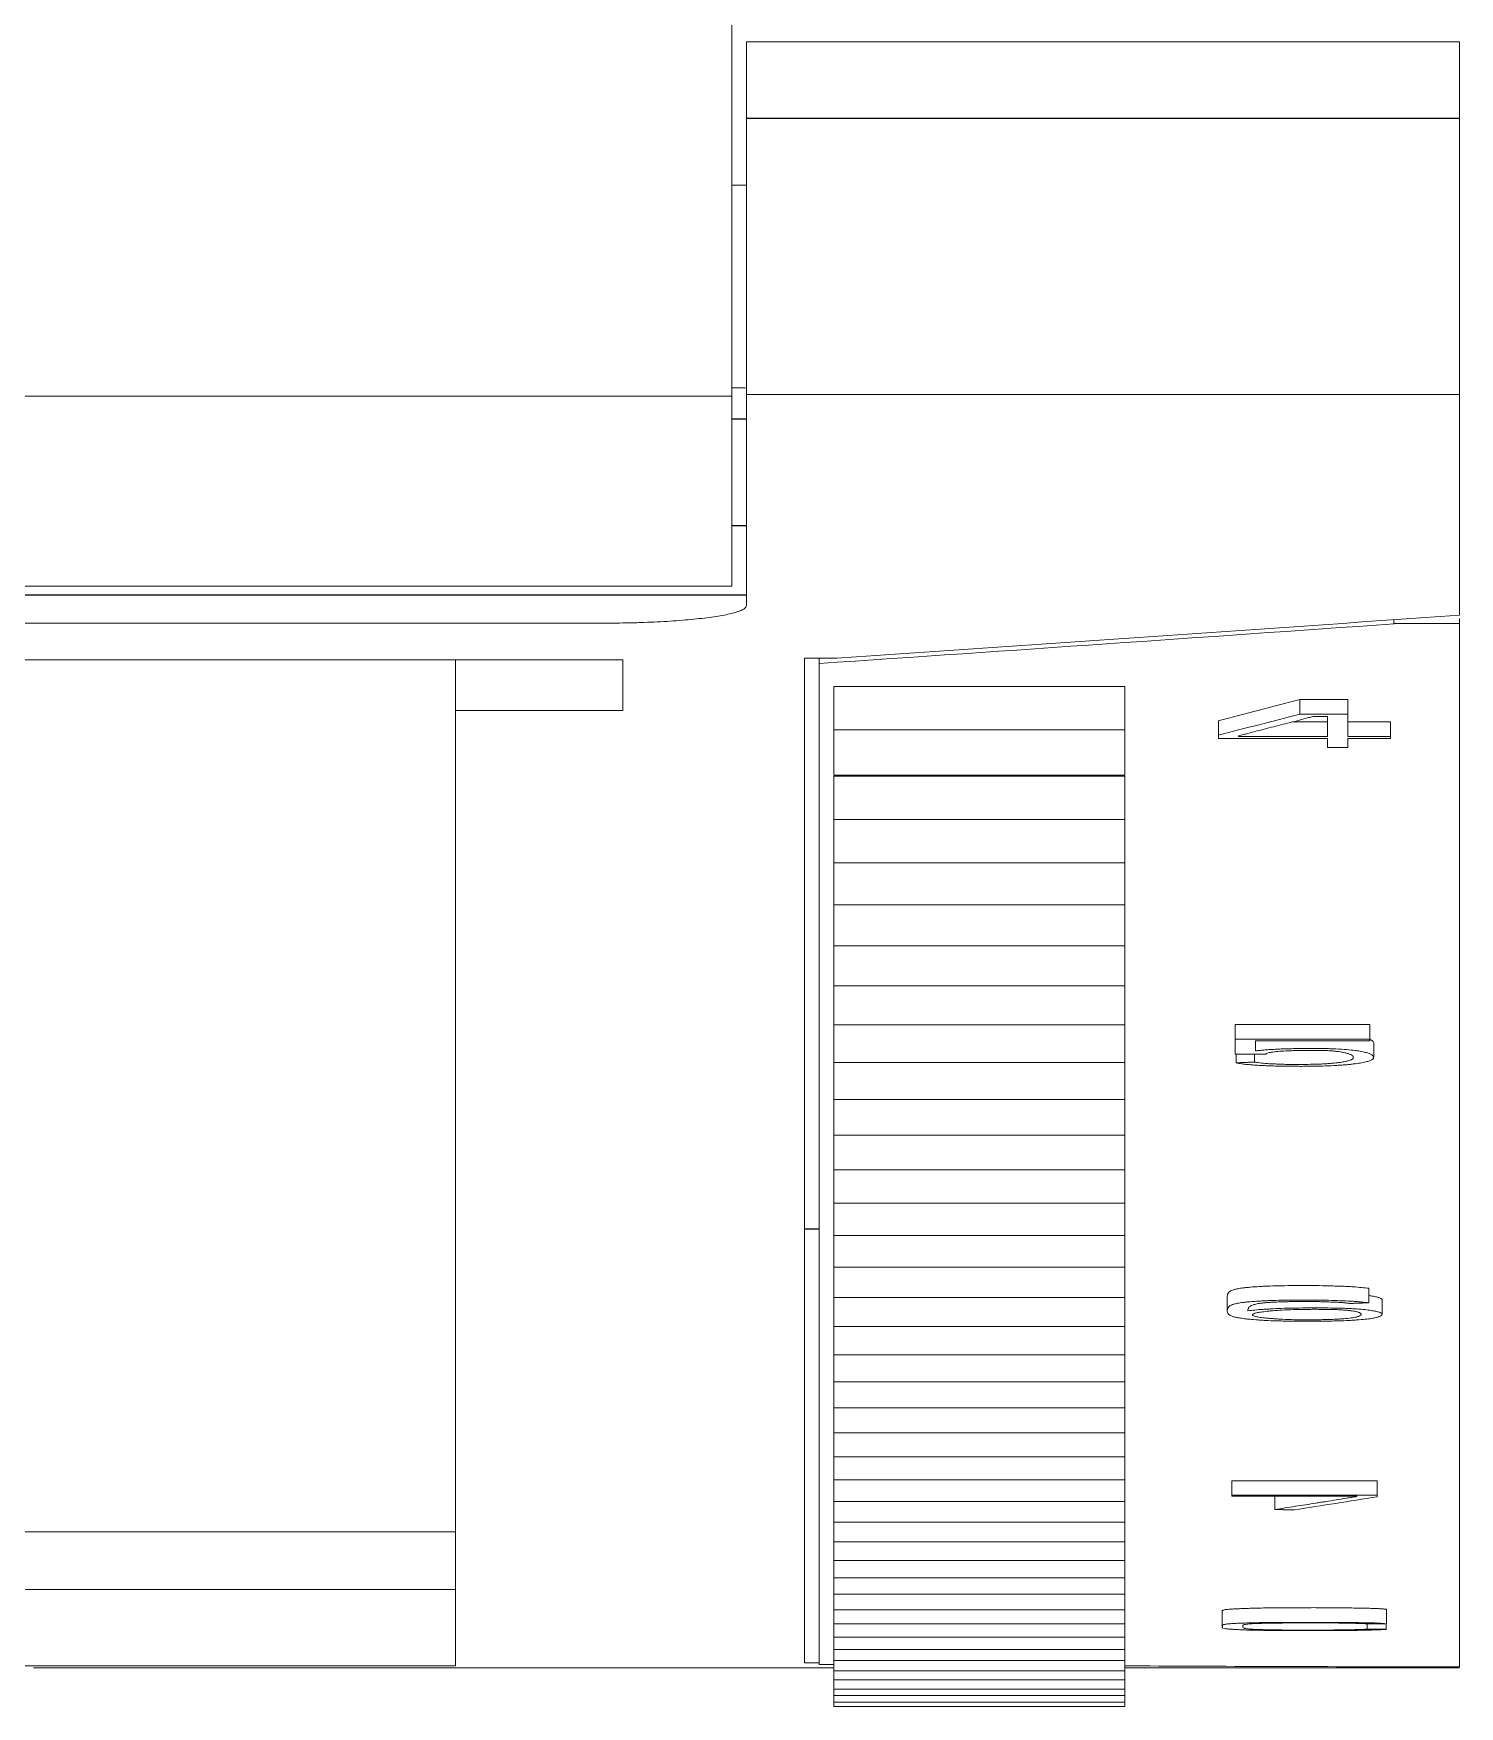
# Model space of a CAD drawing. Header units: millimetres. Extents: x 0 to 594, y 0 to 420.
# Drawn here: x 282.34 to 292.14, y 53.85 to 65.34 of the extents above; entities that cross this region are included whole.
import ezdxf

# ---------------------------------------------------------------- set-up
doc = ezdxf.new("R2010")
doc.units = ezdxf.units.MM
doc.layers.add('1', color=7, linetype='Continuous')

msp = doc.modelspace()

# ---------------------------------------------------------------- linework, layer by layer
at = {"layer": '1', "color": 7, "linetype": 'Continuous', "lineweight": 13}
for p, q in [((287.14, 62.849), (287.14, 75.899)), ((292.14, 65.285), (287.24, 65.285)), ((287.24, 62.862), (287.24, 64.758)), ((292.14, 64.758), (292.14, 62.862)), ((287.14, 64.299), (287.24, 64.299)), ((287.234, 62.907), (287.14, 62.907)), ((287.14, 62.849), (262.34, 62.849)), ((287.14, 61.545), (287.14, 62.849)), ((292.14, 62.862), (287.24, 62.862)), ((287.14, 61.545), (262.34, 61.545)), ((263.24, 61.29), (286.241, 61.29)), ((286.244, 61.29), (286.244, 61.29)), ((291.69, 61.287), (291.69, 61.314)), ((292.14, 61.287), (291.69, 61.287)), ((292.14, 61.322), (292.14, 61.287)), ((292.14, 61.287), (292.14, 54.119)), ((287.862, 61.049), (287.64, 61.049)), ((287.74, 61.014), (287.74, 61.049)), ((286.39, 61.039), (278.24, 61.039)), ((285.24, 60.691), (285.24, 61.039)), ((286.39, 60.691), (286.39, 61.039)), ((287.74, 54.136), (287.74, 61.014)), ((287.84, 60.558), (287.84, 60.856)), ((287.84, 60.856), (289.84, 60.856)), ((289.84, 60.558), (289.84, 60.856)), ((291.043, 60.665), (291.043, 60.765)), ((291.373, 60.765), (291.043, 60.765)), ((291.373, 60.665), (291.373, 60.765)), ((286.39, 60.691), (285.24, 60.691)), ((290.483, 60.52), (290.483, 60.62)), ((291.232, 60.612), (290.992, 60.612)), ((291.043, 60.665), (291.373, 60.665)), ((291.232, 60.649), (291.134, 60.649)), ((291.232, 60.512), (291.232, 60.649)), ((291.373, 60.665), (291.373, 60.512)), ((291.667, 60.612), (291.373, 60.612)), ((291.667, 60.512), (291.667, 60.612)), ((287.84, 60.246), (287.84, 60.558)), ((287.84, 60.558), (289.84, 60.558)), ((289.84, 60.246), (289.84, 60.558)), ((290.483, 60.497), (290.483, 60.52)), ((291.232, 60.497), (290.483, 60.497)), ((290.621, 60.516), (290.621, 60.512)), ((290.621, 60.512), (291.232, 60.512)), ((291.232, 60.436), (291.232, 60.497)), ((291.373, 60.512), (291.667, 60.512)), ((291.373, 60.497), (291.373, 60.436)), ((291.667, 60.497), (291.373, 60.497)), ((291.667, 60.512), (291.667, 60.497)), ((291.373, 60.436), (291.232, 60.436)), ((287.84, 60.246), (289.84, 60.246)), ((287.84, 59.942), (287.84, 60.24)), ((287.84, 60.24), (289.84, 60.24)), ((289.84, 59.942), (289.84, 60.24)), ((287.84, 59.644), (287.84, 59.942)), ((287.84, 59.942), (289.84, 59.942)), ((289.84, 59.644), (289.84, 59.942)), ((287.84, 59.355), (287.84, 59.644)), ((287.84, 59.644), (289.84, 59.644)), ((289.84, 59.355), (289.84, 59.644)), ((287.84, 59.073), (287.84, 59.355)), ((287.84, 59.355), (289.84, 59.355)), ((289.84, 59.073), (289.84, 59.355)), ((287.84, 58.798), (287.84, 59.073)), ((287.84, 59.073), (289.84, 59.073)), ((289.84, 58.798), (289.84, 59.073)), ((287.84, 58.531), (287.84, 58.798)), ((287.84, 58.798), (289.84, 58.798)), ((289.84, 58.531), (289.84, 58.798)), ((287.84, 58.271), (287.84, 58.531)), ((287.84, 58.531), (289.84, 58.531)), ((289.84, 58.271), (289.84, 58.531)), ((290.599, 58.433), (290.599, 58.533)), ((290.599, 58.533), (291.523, 58.533)), ((291.523, 58.433), (291.523, 58.533)), ((290.599, 58.433), (290.599, 58.33)), ((291.523, 58.433), (290.599, 58.433)), ((290.738, 58.351), (290.738, 58.42)), ((290.738, 58.42), (291.523, 58.42)), ((291.523, 58.42), (291.523, 58.433)), ((291.551, 58.306), (291.551, 58.406)), ((290.599, 58.33), (290.81, 58.33)), ((290.605, 58.269), (290.605, 58.33)), ((290.732, 58.275), (290.732, 58.33)), ((287.84, 58.018), (287.84, 58.271)), ((287.84, 58.271), (289.84, 58.271)), ((289.84, 58.018), (289.84, 58.271)), ((287.84, 57.773), (287.84, 58.018)), ((287.84, 58.018), (289.84, 58.018)), ((289.84, 57.773), (289.84, 58.018)), ((287.84, 57.535), (287.84, 57.773)), ((287.84, 57.773), (289.84, 57.773)), ((289.84, 57.535), (289.84, 57.773)), ((287.84, 57.305), (287.84, 57.535)), ((287.84, 57.535), (289.84, 57.535)), ((289.84, 57.305), (289.84, 57.535)), ((287.84, 57.082), (287.84, 57.305)), ((287.84, 57.305), (289.84, 57.305)), ((289.84, 57.082), (289.84, 57.305)), ((287.84, 56.866), (287.84, 57.082)), ((287.84, 57.082), (289.84, 57.082)), ((289.84, 56.866), (289.84, 57.082)), ((287.84, 56.658), (287.84, 56.866)), ((287.84, 56.866), (289.84, 56.866)), ((289.84, 56.658), (289.84, 56.866)), ((291.516, 56.621), (291.516, 56.721)), ((287.84, 56.457), (287.84, 56.658)), ((287.84, 56.658), (289.84, 56.658)), ((289.84, 56.457), (289.84, 56.658)), ((290.544, 56.663), (290.544, 56.563)), ((291.608, 56.542), (291.608, 56.642)), ((287.84, 56.263), (287.84, 56.457)), ((287.84, 56.457), (289.84, 56.457)), ((289.84, 56.263), (289.84, 56.457)), ((287.84, 56.077), (287.84, 56.263)), ((287.84, 56.263), (289.84, 56.263)), ((289.84, 56.077), (289.84, 56.263)), ((287.84, 55.898), (287.84, 56.077)), ((287.84, 56.077), (289.84, 56.077)), ((289.84, 55.898), (289.84, 56.077)), ((287.84, 55.727), (287.84, 55.898)), ((287.84, 55.898), (289.84, 55.898)), ((289.84, 55.727), (289.84, 55.898)), ((287.84, 55.562), (287.84, 55.727)), ((287.84, 55.727), (289.84, 55.727)), ((289.84, 55.562), (289.84, 55.727)), ((287.84, 55.405), (287.84, 55.562)), ((287.84, 55.562), (289.84, 55.562)), ((289.84, 55.405), (289.84, 55.562)), ((287.84, 55.256), (287.84, 55.405)), ((287.84, 55.405), (289.84, 55.405)), ((289.84, 55.256), (289.84, 55.405)), ((290.575, 55.298), (290.575, 55.398)), ((291.574, 55.398), (290.575, 55.398)), ((290.575, 55.291), (290.575, 55.298)), ((290.575, 55.298), (291.574, 55.298)), ((291.574, 55.298), (291.574, 55.398)), ((291.574, 55.298), (291.574, 55.288)), ((287.84, 55.114), (287.84, 55.256)), ((287.84, 55.256), (289.84, 55.256)), ((289.84, 55.114), (289.84, 55.256)), ((291.435, 55.291), (290.575, 55.291)), ((290.872, 55.2), (290.872, 55.291)), ((291.435, 55.289), (291.435, 55.291)), ((287.84, 54.979), (287.84, 55.114)), ((287.84, 55.114), (289.84, 55.114)), ((289.84, 54.979), (289.84, 55.114)), ((285.24, 55.046), (264.24, 55.046)), ((287.84, 54.851), (287.84, 54.979)), ((287.84, 54.979), (289.84, 54.979)), ((289.84, 54.851), (289.84, 54.979)), ((287.84, 54.731), (287.84, 54.851)), ((287.84, 54.851), (289.84, 54.851)), ((289.84, 54.731), (289.84, 54.851)), ((287.84, 54.618), (287.84, 54.731)), ((287.84, 54.731), (289.84, 54.731)), ((289.84, 54.618), (289.84, 54.731)), ((285.24, 54.65), (264.24, 54.65)), ((287.84, 54.512), (287.84, 54.618)), ((287.84, 54.618), (289.84, 54.618)), ((289.84, 54.512), (289.84, 54.618)), ((287.84, 54.414), (287.84, 54.512)), ((287.84, 54.512), (289.84, 54.512)), ((289.84, 54.414), (289.84, 54.512)), ((290.51, 54.503), (290.51, 54.403)), ((290.51, 54.492), (290.511, 54.497)), ((291.639, 54.415), (291.639, 54.515)), ((287.84, 54.323), (287.84, 54.414)), ((287.84, 54.414), (289.84, 54.414)), ((289.84, 54.323), (289.84, 54.414)), ((290.51, 54.402), (290.51, 54.391)), ((290.511, 54.397), (290.511, 54.402)), ((291.506, 54.379), (291.506, 54.414)), ((291.637, 54.377), (291.637, 54.415)), ((287.84, 54.239), (287.84, 54.323)), ((287.84, 54.323), (289.84, 54.323)), ((289.84, 54.239), (289.84, 54.323)), ((287.64, 54.146), (287.74, 54.146)), ((287.84, 54.162), (287.84, 54.239)), ((287.84, 54.239), (289.84, 54.239)), ((287.84, 54.093), (287.84, 54.162)), ((287.84, 54.162), (289.84, 54.162)), ((289.84, 54.162), (289.84, 54.239)), ((289.84, 54.093), (289.84, 54.162)), ((285.24, 54.127), (264.24, 54.127)), ((282.34, 54.112), (287.84, 54.112)), ((287.84, 54.031), (287.84, 54.093)), ((287.84, 54.093), (289.84, 54.093)), ((287.84, 53.967), (287.84, 54.031)), ((287.84, 54.031), (289.84, 54.031)), ((289.84, 54.112), (292.14, 54.112)), ((289.84, 54.031), (289.84, 54.093)), ((289.84, 53.967), (289.84, 54.031)), ((292.14, 54.119), (291.7, 54.119)), ((287.84, 53.922), (287.84, 53.967)), ((287.84, 53.967), (289.84, 53.967)), ((287.84, 53.877), (287.84, 53.922)), ((287.84, 53.922), (289.84, 53.922)), ((289.84, 53.922), (289.84, 53.967)), ((289.84, 53.877), (289.84, 53.922)), ((287.84, 53.847), (287.84, 53.877)), ((287.84, 53.877), (289.84, 53.877)), ((287.84, 53.847), (289.84, 53.847)), ((289.84, 53.847), (289.84, 53.877))]:
    msp.add_line(p, q, dxfattribs=at)
at = {"layer": '1', "color": 7, "linetype": 'Continuous', "lineweight": 25}
for p, q in [((292.14, 64.758), (287.24, 64.758)), ((287.24, 62.691), (287.14, 62.691)), ((287.24, 61.96), (287.14, 61.96)), ((287.24, 61.482), (262.24, 61.482)), ((287.74, 57.126), (287.64, 57.126))]:
    msp.add_line(p, q, dxfattribs=at)
at = {"layer": '1', "color": 7, "linetype": 'Continuous', "lineweight": 13}
for centre, major_axis, ratio, start_param, end_param in [((84.549, 1053.367), (-1731.404, -0.13), 0.577144, 1.68838, 1.690678), ((267.398, 1051.138), (-34.196, -996.924), 0.442357, 0.1296, 0.130869), ((267.157, 1061.278), (-33.826, -1007.169), 0.440185, 0.128635, 0.129897), ((295.091, 1053.715), (-21.598, -999.693), 0.313742, 0.055758, 0.057567)]:
    msp.add_ellipse(centre, major_axis=major_axis, ratio=ratio, start_param=start_param, end_param=end_param, dxfattribs=at)
for points, knots in [([(287.24, 64.758), (287.24, 64.809), (287.24, 64.9), (287.24, 65.023), (287.24, 65.126), (287.24, 65.209), (287.24, 65.269), (287.24, 65.285), (287.24, 65.285)], [0, 0, 0, 0, 0.168114, 0.311225, 0.449063, 0.61192, 0.789994, 1, 1, 1, 1]), ([(292.14, 65.285), (292.14, 65.285), (292.14, 65.268), (292.14, 65.209), (292.14, 65.126), (292.14, 65.023), (292.14, 64.9), (292.14, 64.809), (292.14, 64.758)], [0, 0, 0, 0, 0.208812, 0.387156, 0.550259, 0.688305, 0.831632, 1, 1, 1, 1]), ([(287.24, 61.482), (287.24, 61.79), (287.24, 62.244), (287.24, 62.718), (287.24, 62.862)], [0, 0, 0, 0, 0.698854, 1, 1, 1, 1]), ([(292.14, 62.862), (292.14, 62.718), (292.14, 62.244), (292.14, 61.742), (292.14, 61.39), (292.14, 61.345)], [0, 0, 0, 0, 0.272684, 0.906013, 1, 1, 1, 1]), ([(287.24, 61.411), (287.24, 61.403), (287.234, 61.395), (287.215, 61.383), (287.207, 61.379), (287.188, 61.372), (287.177, 61.368), (287.14, 61.357), (287.11, 61.35), (287.056, 61.34), (287.037, 61.337), (286.995, 61.331), (286.974, 61.328), (286.905, 61.32), (286.855, 61.315), (286.773, 61.308), (286.745, 61.306), (286.687, 61.302), (286.628, 61.299), (286.567, 61.296), (286.52, 61.295), (286.504, 61.294), (286.473, 61.293), (286.456, 61.293), (286.376, 61.291), (286.31, 61.29), (286.244, 61.29)], [0, 0, 0, 0, 0.125, 0.125, 0.1875, 0.1875, 0.25, 0.25, 0.375, 0.375, 0.4375, 0.4375, 0.5, 0.5, 0.625, 0.625, 0.6875, 0.6875, 0.75, 0.8125, 0.8125, 0.84375, 0.84375, 0.875, 0.875, 1, 1, 1, 1]), ([(287.24, 61.411), (287.24, 61.434), (287.24, 61.458), (287.24, 61.482), (287.24, 61.482)], [0, 0, 0, 0, 0.989298, 1, 1, 1, 1]), ([(287.64, 54.146), (287.64, 54.174), (287.64, 54.28), (287.64, 54.599), (287.64, 55.207), (287.64, 56.001), (287.64, 56.997), (287.64, 58.195), (287.64, 59.6), (287.64, 60.689), (287.64, 61.049)], [0, 0, 0, 0, 0.091483, 0.21812, 0.346206, 0.515858, 0.610111, 0.736264, 0.916066, 1, 1, 1, 1]), ([(285.24, 60.691), (285.24, 60.458), (285.24, 59.499), (285.24, 58.195), (285.24, 56.997), (285.24, 56.001), (285.24, 55.207), (285.24, 54.599), (285.24, 54.277), (285.24, 54.16), (285.24, 54.132), (285.24, 54.127)], [0, 0, 0, 0, 0.055935, 0.236292, 0.362833, 0.457376, 0.627551, 0.756032, 0.883059, 0.978086, 1, 1, 1, 1]), ([(291.134, 60.649), (291.124, 60.646), (291.113, 60.644), (291.092, 60.638), (291.082, 60.635), (291.05, 60.627), (291.029, 60.621), (290.986, 60.61), (290.965, 60.605), (290.922, 60.594), (290.901, 60.588), (290.858, 60.577), (290.836, 60.572), (290.793, 60.561), (290.772, 60.555), (290.729, 60.544), (290.708, 60.538), (290.676, 60.53), (290.665, 60.527), (290.649, 60.523), (290.643, 60.522), (290.632, 60.519), (290.627, 60.518), (290.621, 60.516)], [0, 0, 0, 0, 0.0625, 0.0625, 0.125, 0.125, 0.25, 0.25, 0.375, 0.375, 0.5, 0.5, 0.625, 0.625, 0.75, 0.75, 0.875, 0.875, 0.9375, 0.9375, 0.96875, 0.96875, 1, 1, 1, 1]), ([(291.525, 58.431), (291.53, 58.428), (291.534, 58.426), (291.542, 58.421), (291.545, 58.419), (291.549, 58.413), (291.55, 58.411), (291.551, 58.407), (291.551, 58.406), (291.551, 58.406)], [0, 0, 0, 0, 0.267295, 0.267295, 0.592075, 0.592075, 0.916856, 0.916856, 1, 1, 1, 1]), ([(290.605, 58.269), (290.617, 58.267), (290.631, 58.264), (290.655, 58.261), (290.663, 58.26), (290.682, 58.258), (290.692, 58.257), (290.714, 58.255), (290.725, 58.254), (290.748, 58.253), (290.76, 58.252), (290.785, 58.251), (290.798, 58.25), (290.824, 58.249), (290.838, 58.248), (290.866, 58.248), (290.88, 58.247), (290.908, 58.247), (290.922, 58.246), (290.951, 58.246), (290.966, 58.246), (290.988, 58.246), (290.995, 58.246), (291.01, 58.246), (291.017, 58.246), (291.039, 58.245), (291.054, 58.245), (291.083, 58.246), (291.097, 58.246), (291.127, 58.246), (291.141, 58.246), (291.17, 58.247), (291.184, 58.247), (291.226, 58.248), (291.253, 58.249), (291.292, 58.251), (291.304, 58.252), (291.328, 58.254), (291.339, 58.255), (291.361, 58.256), (291.372, 58.257), (291.392, 58.259), (291.401, 58.26), (291.428, 58.264), (291.444, 58.266), (291.465, 58.269), (291.472, 58.271), (291.484, 58.273), (291.49, 58.274), (291.506, 58.278), (291.515, 58.281), (291.53, 58.286), (291.536, 58.289), (291.542, 58.293), (291.544, 58.294), (291.547, 58.297), (291.548, 58.298), (291.55, 58.302), (291.551, 58.305), (291.55, 58.31), (291.548, 58.316), (291.542, 58.321), (291.535, 58.326), (291.53, 58.329), (291.521, 58.333), (291.517, 58.334), (291.509, 58.337), (291.505, 58.338), (291.491, 58.342), (291.481, 58.345), (291.461, 58.348), (291.454, 58.35), (291.439, 58.352), (291.431, 58.353), (291.406, 58.356), (291.387, 58.359), (291.342, 58.362), (291.317, 58.364), (291.278, 58.366), (291.264, 58.366), (291.236, 58.367), (291.222, 58.367), (291.193, 58.368), (291.178, 58.368), (291.148, 58.368), (291.134, 58.368), (291.104, 58.368), (291.09, 58.368), (291.06, 58.368), (291.046, 58.368), (291.017, 58.367), (291.003, 58.367), (290.974, 58.366), (290.96, 58.366), (290.932, 58.365), (290.918, 58.365), (290.892, 58.363), (290.879, 58.363), (290.853, 58.361), (290.841, 58.361), (290.818, 58.359), (290.806, 58.358), (290.785, 58.356), (290.775, 58.355), (290.755, 58.353), (290.746, 58.352), (290.738, 58.351)], [0, 0, 0, 0, 0.03125, 0.03125, 0.046875, 0.046875, 0.0625, 0.0625, 0.078125, 0.078125, 0.09375, 0.09375, 0.109375, 0.109375, 0.125, 0.125, 0.140625, 0.140625, 0.15625, 0.15625, 0.171875, 0.171875, 0.179687, 0.179687, 0.1875, 0.1875, 0.203125, 0.203125, 0.21875, 0.21875, 0.234375, 0.234375, 0.25, 0.25, 0.28125, 0.28125, 0.296875, 0.296875, 0.3125, 0.3125, 0.328125, 0.328125, 0.34375, 0.34375, 0.375, 0.375, 0.390625, 0.390625, 0.40625, 0.40625, 0.4375, 0.4375, 0.46875, 0.46875, 0.484375, 0.484375, 0.5, 0.5, 0.53125, 0.53125, 0.5625, 0.59375, 0.59375, 0.625, 0.625, 0.640625, 0.640625, 0.65625, 0.65625, 0.6875, 0.6875, 0.703125, 0.703125, 0.71875, 0.71875, 0.75, 0.75, 0.78125, 0.78125, 0.796875, 0.796875, 0.8125, 0.8125, 0.828125, 0.828125, 0.84375, 0.84375, 0.859375, 0.859375, 0.875, 0.875, 0.890625, 0.890625, 0.90625, 0.90625, 0.921875, 0.921875, 0.9375, 0.9375, 0.953125, 0.953125, 0.96875, 0.96875, 0.984375, 0.984375, 1, 1, 1, 1]), ([(290.81, 58.33), (290.811, 58.332), (290.814, 58.334), (290.823, 58.338), (290.827, 58.339), (290.836, 58.341), (290.841, 58.342), (290.853, 58.343), (290.86, 58.344), (290.872, 58.345), (290.876, 58.346), (290.884, 58.347), (290.888, 58.347), (290.909, 58.349), (290.928, 58.35), (290.958, 58.352), (290.969, 58.352), (290.99, 58.353), (291.001, 58.353), (291.034, 58.354), (291.057, 58.355), (291.092, 58.355), (291.104, 58.355), (291.127, 58.355), (291.138, 58.355), (291.173, 58.355), (291.196, 58.354), (291.223, 58.353), (291.228, 58.353), (291.239, 58.353), (291.244, 58.352), (291.258, 58.351), (291.268, 58.351), (291.28, 58.35), (291.285, 58.349), (291.292, 58.348), (291.304, 58.347), (291.314, 58.346), (291.326, 58.344), (291.332, 58.343), (291.342, 58.341), (291.347, 58.34), (291.36, 58.337), (291.368, 58.335), (291.381, 58.331), (291.386, 58.329), (291.393, 58.326), (291.395, 58.325), (291.399, 58.323), (291.404, 58.32), (291.407, 58.316), (291.41, 58.312), (291.41, 58.31), (291.411, 58.304), (291.41, 58.3), (291.403, 58.294), (291.401, 58.293), (291.397, 58.291), (291.395, 58.29), (291.387, 58.287), (291.381, 58.285), (291.366, 58.281), (291.358, 58.279), (291.337, 58.275), (291.325, 58.273), (291.299, 58.27), (291.284, 58.268), (291.259, 58.266), (291.25, 58.265), (291.232, 58.264), (291.223, 58.263), (291.203, 58.262), (291.193, 58.261), (291.172, 58.261), (291.161, 58.26), (291.127, 58.259), (291.105, 58.259), (291.07, 58.259), (291.058, 58.259), (291.035, 58.258), (291.024, 58.258), (290.989, 58.259), (290.966, 58.259), (290.932, 58.259), (290.921, 58.26), (290.898, 58.26), (290.887, 58.261), (290.866, 58.262), (290.856, 58.262), (290.836, 58.263), (290.826, 58.264), (290.799, 58.266), (290.782, 58.267), (290.761, 58.27), (290.754, 58.271), (290.742, 58.273), (290.737, 58.274), (290.732, 58.275)], [0, 0, 0, 0, 0.03125, 0.03125, 0.046875, 0.046875, 0.0625, 0.0625, 0.078125, 0.078125, 0.085937, 0.085937, 0.09375, 0.09375, 0.125, 0.125, 0.140625, 0.140625, 0.15625, 0.15625, 0.1875, 0.1875, 0.203125, 0.203125, 0.21875, 0.21875, 0.25, 0.25, 0.257812, 0.257812, 0.265625, 0.265625, 0.28125, 0.28125, 0.289062, 0.289062, 0.296875, 0.3125, 0.3125, 0.328125, 0.328125, 0.34375, 0.34375, 0.375, 0.375, 0.40625, 0.40625, 0.421875, 0.421875, 0.4375, 0.46875, 0.46875, 0.5, 0.5, 0.5625, 0.5625, 0.578125, 0.578125, 0.59375, 0.59375, 0.625, 0.625, 0.65625, 0.65625, 0.6875, 0.6875, 0.71875, 0.71875, 0.734375, 0.734375, 0.75, 0.75, 0.765625, 0.765625, 0.78125, 0.78125, 0.8125, 0.8125, 0.828125, 0.828125, 0.84375, 0.84375, 0.875, 0.875, 0.890625, 0.890625, 0.90625, 0.90625, 0.921875, 0.921875, 0.9375, 0.9375, 0.96875, 0.96875, 0.984375, 0.984375, 1, 1, 1, 1]), ([(290.544, 56.663), (290.544, 56.666), (290.545, 56.67), (290.546, 56.678), (290.547, 56.682), (290.552, 56.691), (290.556, 56.695), (290.565, 56.701), (290.569, 56.703), (290.578, 56.707), (290.584, 56.709), (290.594, 56.712), (290.598, 56.713), (290.606, 56.715), (290.611, 56.716), (290.626, 56.719), (290.638, 56.721), (290.66, 56.724), (290.668, 56.725), (290.685, 56.726), (290.694, 56.727), (290.722, 56.73), (290.743, 56.731), (290.777, 56.733), (290.789, 56.734), (290.813, 56.735), (290.825, 56.735), (290.864, 56.737), (290.891, 56.737), (290.947, 56.738), (290.975, 56.739), (291.033, 56.739), (291.061, 56.739), (291.105, 56.739), (291.119, 56.739), (291.148, 56.739), (291.162, 56.739), (291.205, 56.738), (291.233, 56.737), (291.274, 56.736), (291.287, 56.736), (291.314, 56.735), (291.326, 56.735), (291.351, 56.734), (291.363, 56.733), (291.386, 56.732), (291.398, 56.731), (291.43, 56.729), (291.45, 56.727), (291.485, 56.724), (291.501, 56.722), (291.516, 56.721)], [0, 0, 0, 0, 0.084794, 0.084794, 0.176314, 0.176314, 0.267835, 0.267835, 0.313595, 0.313595, 0.359356, 0.359356, 0.382236, 0.382236, 0.405116, 0.405116, 0.450876, 0.450876, 0.473756, 0.473756, 0.496637, 0.496637, 0.542397, 0.542397, 0.565277, 0.565277, 0.588157, 0.588157, 0.633918, 0.633918, 0.679678, 0.679678, 0.725438, 0.725438, 0.748318, 0.748318, 0.771198, 0.771198, 0.816959, 0.816959, 0.839839, 0.839839, 0.862719, 0.862719, 0.885599, 0.885599, 0.908479, 0.908479, 0.95424, 0.95424, 1, 1, 1, 1]), ([(291.516, 56.621), (291.501, 56.623), (291.485, 56.624), (291.459, 56.627), (291.449, 56.628), (291.43, 56.629), (291.419, 56.63), (291.387, 56.632), (291.364, 56.633), (291.326, 56.635), (291.314, 56.635), (291.287, 56.636), (291.274, 56.637), (291.233, 56.638), (291.205, 56.638), (291.162, 56.639), (291.148, 56.639), (291.119, 56.639), (291.105, 56.639), (291.061, 56.639), (291.033, 56.639), (290.99, 56.639), (290.975, 56.639), (290.947, 56.639), (290.933, 56.638), (290.89, 56.638), (290.863, 56.637), (290.825, 56.635), (290.812, 56.635), (290.788, 56.634), (290.776, 56.633), (290.742, 56.631), (290.721, 56.63), (290.693, 56.627), (290.684, 56.627), (290.667, 56.625), (290.659, 56.624), (290.638, 56.621), (290.626, 56.619), (290.605, 56.615), (290.597, 56.613), (290.583, 56.609), (290.578, 56.607), (290.569, 56.603), (290.565, 56.601), (290.556, 56.595), (290.552, 56.591), (290.547, 56.583), (290.546, 56.578), (290.544, 56.566), (290.543, 56.558), (290.549, 56.548), (290.55, 56.546), (290.554, 56.541), (290.557, 56.539), (290.566, 56.533), (290.575, 56.529), (290.591, 56.524), (290.595, 56.523), (290.603, 56.521), (290.607, 56.52), (290.621, 56.517), (290.632, 56.516), (290.65, 56.513), (290.656, 56.512), (290.67, 56.51), (290.678, 56.509), (290.702, 56.507), (290.72, 56.505), (290.75, 56.503), (290.761, 56.502), (290.783, 56.501), (290.795, 56.5), (290.831, 56.498), (290.857, 56.497), (290.897, 56.496), (290.911, 56.496), (290.938, 56.495), (290.952, 56.495), (290.994, 56.494), (291.023, 56.494), (291.066, 56.494), (291.081, 56.494), (291.11, 56.494), (291.124, 56.494), (291.168, 56.494), (291.196, 56.494), (291.238, 56.495), (291.252, 56.495), (291.28, 56.496), (291.293, 56.496), (291.333, 56.497), (291.358, 56.498), (291.394, 56.5), (291.406, 56.501), (291.428, 56.502), (291.439, 56.503), (291.47, 56.505), (291.488, 56.507), (291.511, 56.509), (291.519, 56.51), (291.532, 56.512), (291.538, 56.513), (291.555, 56.516), (291.563, 56.518), (291.574, 56.521), (291.578, 56.522), (291.584, 56.524), (291.586, 56.525), (291.593, 56.528), (291.597, 56.53), (291.606, 56.536), (291.609, 56.54), (291.607, 56.546), (291.605, 56.548), (291.598, 56.552), (291.593, 56.554), (291.581, 56.558), (291.574, 56.56), (291.556, 56.564), (291.545, 56.566), (291.52, 56.57), (291.506, 56.572), (291.473, 56.575), (291.454, 56.577), (291.422, 56.579), (291.41, 56.58), (291.386, 56.581), (291.374, 56.582), (291.348, 56.583), (291.334, 56.583), (291.307, 56.584), (291.293, 56.584), (291.251, 56.585), (291.222, 56.585), (291.178, 56.586), (291.163, 56.586), (291.134, 56.586), (291.119, 56.586), (291.075, 56.585), (291.046, 56.585), (291.003, 56.584), (290.989, 56.584), (290.962, 56.584), (290.948, 56.583), (290.908, 56.582), (290.883, 56.581), (290.847, 56.579), (290.835, 56.578), (290.812, 56.577), (290.801, 56.576), (290.77, 56.574), (290.751, 56.573), (290.716, 56.569), (290.7, 56.567), (290.686, 56.566)], [0, 0, 0, 0, 0.015625, 0.015625, 0.023438, 0.023438, 0.03125, 0.03125, 0.046875, 0.046875, 0.054688, 0.054688, 0.0625, 0.0625, 0.078125, 0.078125, 0.085938, 0.085938, 0.09375, 0.09375, 0.109375, 0.109375, 0.117188, 0.117188, 0.125, 0.125, 0.140625, 0.140625, 0.148438, 0.148438, 0.15625, 0.15625, 0.171875, 0.171875, 0.179688, 0.179688, 0.1875, 0.1875, 0.203125, 0.203125, 0.21875, 0.21875, 0.234375, 0.234375, 0.25, 0.25, 0.28125, 0.28125, 0.3125, 0.3125, 0.375, 0.375, 0.390625, 0.390625, 0.40625, 0.40625, 0.4375, 0.4375, 0.445313, 0.445313, 0.453125, 0.453125, 0.46875, 0.46875, 0.476563, 0.476563, 0.484375, 0.484375, 0.5, 0.5, 0.507813, 0.507813, 0.515625, 0.515625, 0.53125, 0.53125, 0.539063, 0.539063, 0.546875, 0.546875, 0.5625, 0.5625, 0.570313, 0.570313, 0.578125, 0.578125, 0.59375, 0.59375, 0.601563, 0.601563, 0.609375, 0.609375, 0.625, 0.625, 0.632813, 0.632813, 0.640625, 0.640625, 0.65625, 0.65625, 0.664063, 0.664063, 0.671875, 0.671875, 0.6875, 0.6875, 0.695313, 0.695313, 0.703125, 0.703125, 0.71875, 0.71875, 0.75, 0.75, 0.765625, 0.765625, 0.78125, 0.78125, 0.796875, 0.796875, 0.8125, 0.8125, 0.828125, 0.828125, 0.84375, 0.84375, 0.851563, 0.851563, 0.859375, 0.859375, 0.867188, 0.867188, 0.875, 0.875, 0.890625, 0.890625, 0.898438, 0.898438, 0.90625, 0.90625, 0.921875, 0.921875, 0.929688, 0.929688, 0.9375, 0.9375, 0.953125, 0.953125, 0.960938, 0.960938, 0.96875, 0.96875, 0.984375, 0.984375, 1, 1, 1, 1]), ([(290.686, 56.566), (290.686, 56.57), (290.687, 56.574), (290.689, 56.581), (290.69, 56.583), (290.692, 56.587), (290.694, 56.59), (290.697, 56.594), (290.7, 56.596), (290.707, 56.601), (290.711, 56.603), (290.72, 56.606), (290.724, 56.607), (290.731, 56.609), (290.735, 56.61), (290.749, 56.614), (290.761, 56.616), (290.779, 56.618), (290.783, 56.619), (290.791, 56.619), (290.795, 56.62), (290.809, 56.621), (290.819, 56.622), (290.835, 56.623), (290.841, 56.624), (290.852, 56.625), (290.858, 56.625), (290.877, 56.626), (290.891, 56.626), (290.911, 56.627), (290.919, 56.627), (290.933, 56.628), (290.941, 56.628), (290.963, 56.628), (290.978, 56.629), (291.009, 56.629), (291.024, 56.629), (291.055, 56.629), (291.07, 56.629), (291.102, 56.629), (291.117, 56.629), (291.147, 56.629), (291.17, 56.629), (291.192, 56.628), (291.207, 56.628), (291.214, 56.627), (291.236, 56.627), (291.25, 56.626), (291.277, 56.625), (291.289, 56.625), (291.308, 56.624), (291.314, 56.623), (291.325, 56.622), (291.331, 56.622), (291.346, 56.621), (291.356, 56.62), (291.373, 56.618), (291.381, 56.617), (291.388, 56.616)], [0, 0, 0, 0, 0.125, 0.125, 0.1875, 0.1875, 0.25, 0.25, 0.3125, 0.3125, 0.375, 0.375, 0.40625, 0.40625, 0.4375, 0.4375, 0.5, 0.5, 0.515625, 0.515625, 0.53125, 0.53125, 0.5625, 0.5625, 0.578125, 0.578125, 0.59375, 0.59375, 0.625, 0.625, 0.640625, 0.640625, 0.65625, 0.65625, 0.6875, 0.6875, 0.71875, 0.71875, 0.75, 0.75, 0.78125, 0.78125, 0.8125, 0.828125, 0.828125, 0.84375, 0.84375, 0.875, 0.875, 0.90625, 0.90625, 0.921875, 0.921875, 0.9375, 0.9375, 0.96875, 0.96875, 1, 1, 1, 1]), ([(290.959, 56.572), (290.985, 56.573), (291.013, 56.574), (291.055, 56.575), (291.07, 56.575), (291.099, 56.575), (291.128, 56.576), (291.158, 56.576), (291.187, 56.575), (291.202, 56.575), (291.231, 56.575), (291.245, 56.575), (291.273, 56.574), (291.287, 56.574), (291.313, 56.573), (291.324, 56.572), (291.347, 56.571), (291.357, 56.57), (291.375, 56.568), (291.384, 56.567), (291.399, 56.565), (291.405, 56.565), (291.423, 56.562), (291.433, 56.56), (291.443, 56.557), (291.446, 56.556), (291.452, 56.554), (291.454, 56.552), (291.459, 56.549), (291.461, 56.547), (291.463, 56.543), (291.464, 56.541), (291.462, 56.535), (291.457, 56.531), (291.439, 56.525), (291.432, 56.523), (291.417, 56.52), (291.411, 56.519), (291.399, 56.517), (291.392, 56.516), (291.368, 56.513), (291.35, 56.512), (291.324, 56.51), (291.318, 56.509), (291.307, 56.509), (291.301, 56.508), (291.284, 56.507), (291.272, 56.507), (291.246, 56.506), (291.233, 56.505), (291.205, 56.505), (291.177, 56.504), (291.148, 56.504), (291.119, 56.504), (291.104, 56.504), (291.074, 56.504), (291.06, 56.504), (291.031, 56.504), (291.017, 56.504), (290.975, 56.505), (290.949, 56.506), (290.912, 56.508), (290.9, 56.509), (290.878, 56.51), (290.856, 56.512), (290.837, 56.513), (290.819, 56.515), (290.81, 56.516), (290.786, 56.518), (290.772, 56.52), (290.755, 56.523), (290.75, 56.524), (290.741, 56.526), (290.737, 56.527), (290.727, 56.53), (290.723, 56.532), (290.719, 56.535), (290.718, 56.536), (290.718, 56.538), (290.718, 56.539), (290.72, 56.542), (290.724, 56.545), (290.735, 56.549), (290.742, 56.551), (290.756, 56.554), (290.762, 56.555), (290.773, 56.557), (290.779, 56.557), (290.799, 56.56), (290.815, 56.562), (290.84, 56.565), (290.849, 56.565), (290.868, 56.567), (290.879, 56.568), (290.91, 56.57), (290.933, 56.571), (290.959, 56.572)], [0, 0, 0, 0, 0.03125, 0.03125, 0.046875, 0.046875, 0.0625, 0.078125, 0.078125, 0.09375, 0.09375, 0.109375, 0.109375, 0.125, 0.125, 0.140625, 0.140625, 0.15625, 0.15625, 0.171875, 0.171875, 0.1875, 0.1875, 0.21875, 0.21875, 0.234375, 0.234375, 0.25, 0.25, 0.28125, 0.28125, 0.3125, 0.3125, 0.375, 0.375, 0.40625, 0.40625, 0.421875, 0.421875, 0.4375, 0.4375, 0.46875, 0.46875, 0.476563, 0.476563, 0.484375, 0.484375, 0.5, 0.5, 0.515625, 0.515625, 0.53125, 0.546875, 0.546875, 0.5625, 0.5625, 0.578125, 0.578125, 0.59375, 0.59375, 0.625, 0.625, 0.640625, 0.640625, 0.65625, 0.671875, 0.671875, 0.6875, 0.6875, 0.71875, 0.71875, 0.734375, 0.734375, 0.75, 0.75, 0.78125, 0.78125, 0.796875, 0.796875, 0.8125, 0.8125, 0.84375, 0.84375, 0.875, 0.875, 0.890625, 0.890625, 0.90625, 0.90625, 0.9375, 0.9375, 0.953125, 0.953125, 0.96875, 0.96875, 1, 1, 1, 1]), ([(291.521, 56.67), (291.525, 56.669), (291.528, 56.669), (291.537, 56.667), (291.543, 56.666), (291.554, 56.664), (291.559, 56.663), (291.572, 56.66), (291.58, 56.658), (291.592, 56.654), (291.597, 56.652), (291.602, 56.649), (291.604, 56.648), (291.606, 56.646), (291.607, 56.645), (291.608, 56.643), (291.608, 56.642), (291.608, 56.642)], [0, 0, 0, 0, 0.050442, 0.050442, 0.158224, 0.158224, 0.266006, 0.266006, 0.481569, 0.481569, 0.697133, 0.697133, 0.804915, 0.804915, 0.912697, 0.912697, 1, 1, 1, 1]), ([(290.872, 55.2), (290.919, 55.207), (290.966, 55.215), (291.036, 55.226), (291.059, 55.229), (291.106, 55.237), (291.129, 55.24), (291.164, 55.246), (291.176, 55.248), (291.199, 55.252), (291.211, 55.253), (291.246, 55.259), (291.27, 55.263), (291.316, 55.27), (291.34, 55.274), (291.375, 55.28), (291.387, 55.282), (291.405, 55.284), (291.411, 55.285), (291.42, 55.287), (291.423, 55.287), (291.429, 55.288), (291.432, 55.289), (291.435, 55.289)], [0, 0, 0, 0, 0.25, 0.25, 0.375, 0.375, 0.5, 0.5, 0.5625, 0.5625, 0.625, 0.625, 0.75, 0.75, 0.875, 0.875, 0.9375, 0.9375, 0.96875, 0.96875, 0.984375, 0.984375, 1, 1, 1, 1]), ([(290.51, 54.503), (290.51, 54.503), (290.51, 54.504), (290.51, 54.505), (290.511, 54.506), (290.515, 54.508), (290.517, 54.509), (290.521, 54.51), (290.523, 54.511), (290.533, 54.513), (290.543, 54.514), (290.563, 54.516), (290.571, 54.516), (290.584, 54.517), (290.589, 54.517), (290.599, 54.518), (290.605, 54.518), (290.622, 54.519), (290.634, 54.519), (290.654, 54.52), (290.661, 54.52), (290.675, 54.521), (290.683, 54.521), (290.721, 54.522), (290.755, 54.523), (290.803, 54.524), (290.812, 54.524), (290.832, 54.524), (290.842, 54.524), (290.873, 54.524), (290.893, 54.525), (290.935, 54.525), (290.956, 54.525), (290.998, 54.525), (291.019, 54.525), (291.062, 54.525), (291.083, 54.525), (291.126, 54.526), (291.147, 54.526), (291.211, 54.525), (291.253, 54.525), (291.315, 54.525), (291.336, 54.525), (291.376, 54.524), (291.396, 54.524), (291.434, 54.523), (291.453, 54.523), (291.489, 54.522), (291.506, 54.522), (291.537, 54.521), (291.552, 54.521), (291.577, 54.52), (291.589, 54.519), (291.608, 54.518), (291.616, 54.517), (291.629, 54.516), (291.635, 54.516), (291.639, 54.515)], [0, 0, 0, 0, 0.01782, 0.01782, 0.087975, 0.087975, 0.123053, 0.123053, 0.158131, 0.158131, 0.228287, 0.228287, 0.263365, 0.263365, 0.280904, 0.280904, 0.298443, 0.298443, 0.33352, 0.33352, 0.351059, 0.351059, 0.368598, 0.368598, 0.438754, 0.438754, 0.456293, 0.456293, 0.473832, 0.473832, 0.50891, 0.50891, 0.543988, 0.543988, 0.579066, 0.579066, 0.614143, 0.614143, 0.649221, 0.649221, 0.719377, 0.719377, 0.754455, 0.754455, 0.789533, 0.789533, 0.824611, 0.824611, 0.859689, 0.859689, 0.894766, 0.894766, 0.929844, 0.929844, 0.964922, 0.964922, 1, 1, 1, 1]), ([(291.639, 54.415), (291.63, 54.416), (291.618, 54.417), (291.594, 54.419), (291.589, 54.419), (291.578, 54.42), (291.572, 54.42), (291.553, 54.421), (291.538, 54.421), (291.515, 54.422), (291.507, 54.422), (291.49, 54.422), (291.481, 54.422), (291.454, 54.423), (291.436, 54.423), (291.398, 54.424), (291.378, 54.424), (291.338, 54.425), (291.317, 54.425), (291.255, 54.425), (291.212, 54.425), (291.148, 54.425), (291.126, 54.425), (291.083, 54.425), (291.041, 54.425), (290.999, 54.425), (290.957, 54.425), (290.936, 54.425), (290.905, 54.425), (290.894, 54.424), (290.874, 54.424), (290.864, 54.424), (290.833, 54.424), (290.813, 54.424), (290.776, 54.423), (290.757, 54.423), (290.731, 54.422), (290.723, 54.422), (290.706, 54.422), (290.698, 54.421), (290.675, 54.421), (290.661, 54.42), (290.641, 54.42), (290.635, 54.419), (290.622, 54.419), (290.616, 54.419), (290.599, 54.418), (290.589, 54.417), (290.571, 54.416), (290.563, 54.415), (290.549, 54.414), (290.543, 54.414), (290.534, 54.412), (290.53, 54.412), (290.52, 54.41), (290.516, 54.409), (290.511, 54.406), (290.51, 54.405), (290.51, 54.403), (290.51, 54.402), (290.511, 54.399), (290.511, 54.397), (290.51, 54.394), (290.51, 54.392), (290.51, 54.391), (290.512, 54.387), (290.515, 54.385), (290.53, 54.382), (290.534, 54.381), (290.543, 54.38), (290.553, 54.379), (290.566, 54.378), (290.581, 54.377), (290.589, 54.376), (290.608, 54.375), (290.619, 54.375), (290.641, 54.374), (290.654, 54.373), (290.681, 54.372), (290.696, 54.372), (290.728, 54.371), (290.746, 54.371), (290.782, 54.37), (290.802, 54.37), (290.842, 54.369), (290.862, 54.369), (290.903, 54.369), (290.924, 54.369), (290.966, 54.368), (290.988, 54.368), (291.052, 54.368), (291.094, 54.368), (291.158, 54.368), (291.179, 54.368), (291.222, 54.368), (291.243, 54.368), (291.307, 54.369), (291.348, 54.369), (291.397, 54.37), (291.407, 54.37), (291.426, 54.37), (291.436, 54.37), (291.463, 54.371), (291.481, 54.371), (291.513, 54.372), (291.529, 54.372), (291.55, 54.373), (291.557, 54.373), (291.57, 54.374), (291.589, 54.374), (291.605, 54.375), (291.623, 54.376), (291.63, 54.377), (291.637, 54.377)], [0, 0, 0, 0, 0.03125, 0.03125, 0.039063, 0.039063, 0.046875, 0.046875, 0.0625, 0.0625, 0.070313, 0.070313, 0.078125, 0.078125, 0.09375, 0.09375, 0.109375, 0.109375, 0.125, 0.125, 0.15625, 0.15625, 0.171875, 0.171875, 0.1875, 0.203125, 0.203125, 0.21875, 0.21875, 0.226562, 0.226562, 0.234375, 0.234375, 0.25, 0.25, 0.265625, 0.265625, 0.273437, 0.273437, 0.28125, 0.28125, 0.296875, 0.296875, 0.304687, 0.304687, 0.3125, 0.3125, 0.328125, 0.328125, 0.34375, 0.34375, 0.359375, 0.359375, 0.375, 0.375, 0.40625, 0.40625, 0.4375, 0.4375, 0.46875, 0.46875, 0.5, 0.53125, 0.53125, 0.5625, 0.5625, 0.625, 0.625, 0.640625, 0.640625, 0.65625, 0.671875, 0.671875, 0.6875, 0.6875, 0.703125, 0.703125, 0.71875, 0.71875, 0.734375, 0.734375, 0.75, 0.75, 0.765625, 0.765625, 0.78125, 0.78125, 0.796875, 0.796875, 0.8125, 0.8125, 0.84375, 0.84375, 0.859375, 0.859375, 0.875, 0.875, 0.90625, 0.90625, 0.914062, 0.914062, 0.921875, 0.921875, 0.9375, 0.9375, 0.953125, 0.953125, 0.960937, 0.960937, 0.96875, 0.984375, 0.984375, 1, 1, 1, 1]), ([(291.506, 54.379), (291.495, 54.378), (291.481, 54.377), (291.457, 54.376), (291.452, 54.376), (291.441, 54.375), (291.435, 54.375), (291.418, 54.375), (291.405, 54.374), (291.384, 54.374), (291.377, 54.374), (291.362, 54.373), (291.354, 54.373), (291.332, 54.373), (291.316, 54.373), (291.292, 54.373), (291.284, 54.373), (291.267, 54.372), (291.259, 54.372), (291.233, 54.372), (291.216, 54.372), (291.166, 54.372), (291.131, 54.372), (291.08, 54.372), (291.063, 54.372), (291.029, 54.372), (291.011, 54.372), (290.977, 54.372), (290.96, 54.372), (290.927, 54.372), (290.91, 54.373), (290.886, 54.373), (290.878, 54.373), (290.862, 54.373), (290.855, 54.373), (290.833, 54.374), (290.82, 54.374), (290.801, 54.374), (290.795, 54.375), (290.783, 54.375), (290.777, 54.375), (290.761, 54.376), (290.751, 54.376), (290.733, 54.377), (290.725, 54.377), (290.71, 54.378), (290.691, 54.38), (290.678, 54.381), (290.669, 54.382), (290.667, 54.383), (290.662, 54.384), (290.661, 54.384), (290.653, 54.387), (290.652, 54.389), (290.651, 54.392), (290.652, 54.392), (290.652, 54.394), (290.652, 54.396), (290.652, 54.398), (290.652, 54.4), (290.651, 54.401), (290.651, 54.403), (290.651, 54.404), (290.652, 54.406), (290.653, 54.407), (290.659, 54.409), (290.663, 54.41), (290.672, 54.412), (290.675, 54.412), (290.683, 54.413), (290.688, 54.414), (290.705, 54.415), (290.72, 54.416), (290.744, 54.417), (290.749, 54.417), (290.759, 54.418), (290.765, 54.418), (290.782, 54.418), (290.795, 54.419), (290.815, 54.419), (290.822, 54.419), (290.837, 54.42), (290.844, 54.42), (290.867, 54.42), (290.883, 54.42), (290.908, 54.42), (290.916, 54.42), (290.933, 54.421), (290.941, 54.421), (290.967, 54.421), (290.984, 54.421), (291.018, 54.421), (291.035, 54.421), (291.069, 54.421), (291.103, 54.421), (291.138, 54.421), (291.172, 54.421), (291.19, 54.421), (291.241, 54.421), (291.275, 54.421), (291.324, 54.42), (291.339, 54.42), (291.37, 54.42), (291.384, 54.419), (291.405, 54.419), (291.412, 54.419), (291.425, 54.418), (291.431, 54.418), (291.449, 54.418), (291.459, 54.417), (291.473, 54.417), (291.477, 54.416), (291.484, 54.416), (291.487, 54.416), (291.496, 54.415), (291.5, 54.415), (291.503, 54.414)], [0, 0, 0, 0, 0.03125, 0.03125, 0.039062, 0.039062, 0.046875, 0.046875, 0.0625, 0.0625, 0.070312, 0.070312, 0.078125, 0.078125, 0.09375, 0.09375, 0.101562, 0.101562, 0.109375, 0.109375, 0.125, 0.125, 0.15625, 0.15625, 0.171875, 0.171875, 0.1875, 0.1875, 0.203125, 0.203125, 0.21875, 0.21875, 0.226562, 0.226562, 0.234375, 0.234375, 0.25, 0.25, 0.257812, 0.257812, 0.265625, 0.265625, 0.28125, 0.28125, 0.296875, 0.296875, 0.3125, 0.34375, 0.34375, 0.359375, 0.359375, 0.375, 0.375, 0.4375, 0.4375, 0.46875, 0.46875, 0.5, 0.53125, 0.53125, 0.5625, 0.5625, 0.59375, 0.59375, 0.625, 0.625, 0.65625, 0.65625, 0.671875, 0.671875, 0.6875, 0.6875, 0.71875, 0.71875, 0.726562, 0.726562, 0.734375, 0.734375, 0.75, 0.75, 0.757812, 0.757812, 0.765625, 0.765625, 0.78125, 0.78125, 0.789062, 0.789062, 0.796875, 0.796875, 0.8125, 0.8125, 0.828125, 0.828125, 0.84375, 0.859375, 0.859375, 0.875, 0.875, 0.90625, 0.90625, 0.921875, 0.921875, 0.9375, 0.9375, 0.945312, 0.945312, 0.953125, 0.953125, 0.96875, 0.96875, 0.976562, 0.976562, 0.984375, 0.984375, 1, 1, 1, 1])]:
    msp.add_open_spline(points, degree=3, knots=knots, dxfattribs=at)
for points in [[(286.241, 61.29), (286.242, 61.29), (286.243, 61.29), (286.244, 61.29)], [(292.14, 61.345), (290.714, 61.245), (289.288, 61.147), (287.862, 61.049)], [(287.74, 54.136), (287.774, 54.136), (287.807, 54.136), (287.84, 54.135)], [(289.84, 54.126), (290.46, 54.123), (291.08, 54.121), (291.7, 54.119)]]:
    msp.add_open_spline(points, degree=3, dxfattribs=at)
for points, weights in [([(290.732, 58.275), (290.668, 58.272), (290.605, 58.269)], [0.500000038028, 0.499999961972, 0.500000038028]), ([(291.388, 56.616), (291.452, 56.618), (291.516, 56.621)], [0.500000084253, 0.499999915747, 0.500000084253]), ([(291.005, 55.198), (290.939, 55.199), (290.872, 55.2)], [0.499999642085, 0.500000357915, 0.499999642085]), ([(291.503, 54.414), (291.571, 54.414), (291.639, 54.415)], [0.499997427626, 0.500002572374, 0.499997427626]), ([(291.637, 54.377), (291.571, 54.378), (291.506, 54.379)], [0.500000119721, 0.499999880279, 0.500000119721])]:
    msp.add_rational_spline(points, weights, degree=2, dxfattribs=at)

doc.saveas('drawing.dxf')
